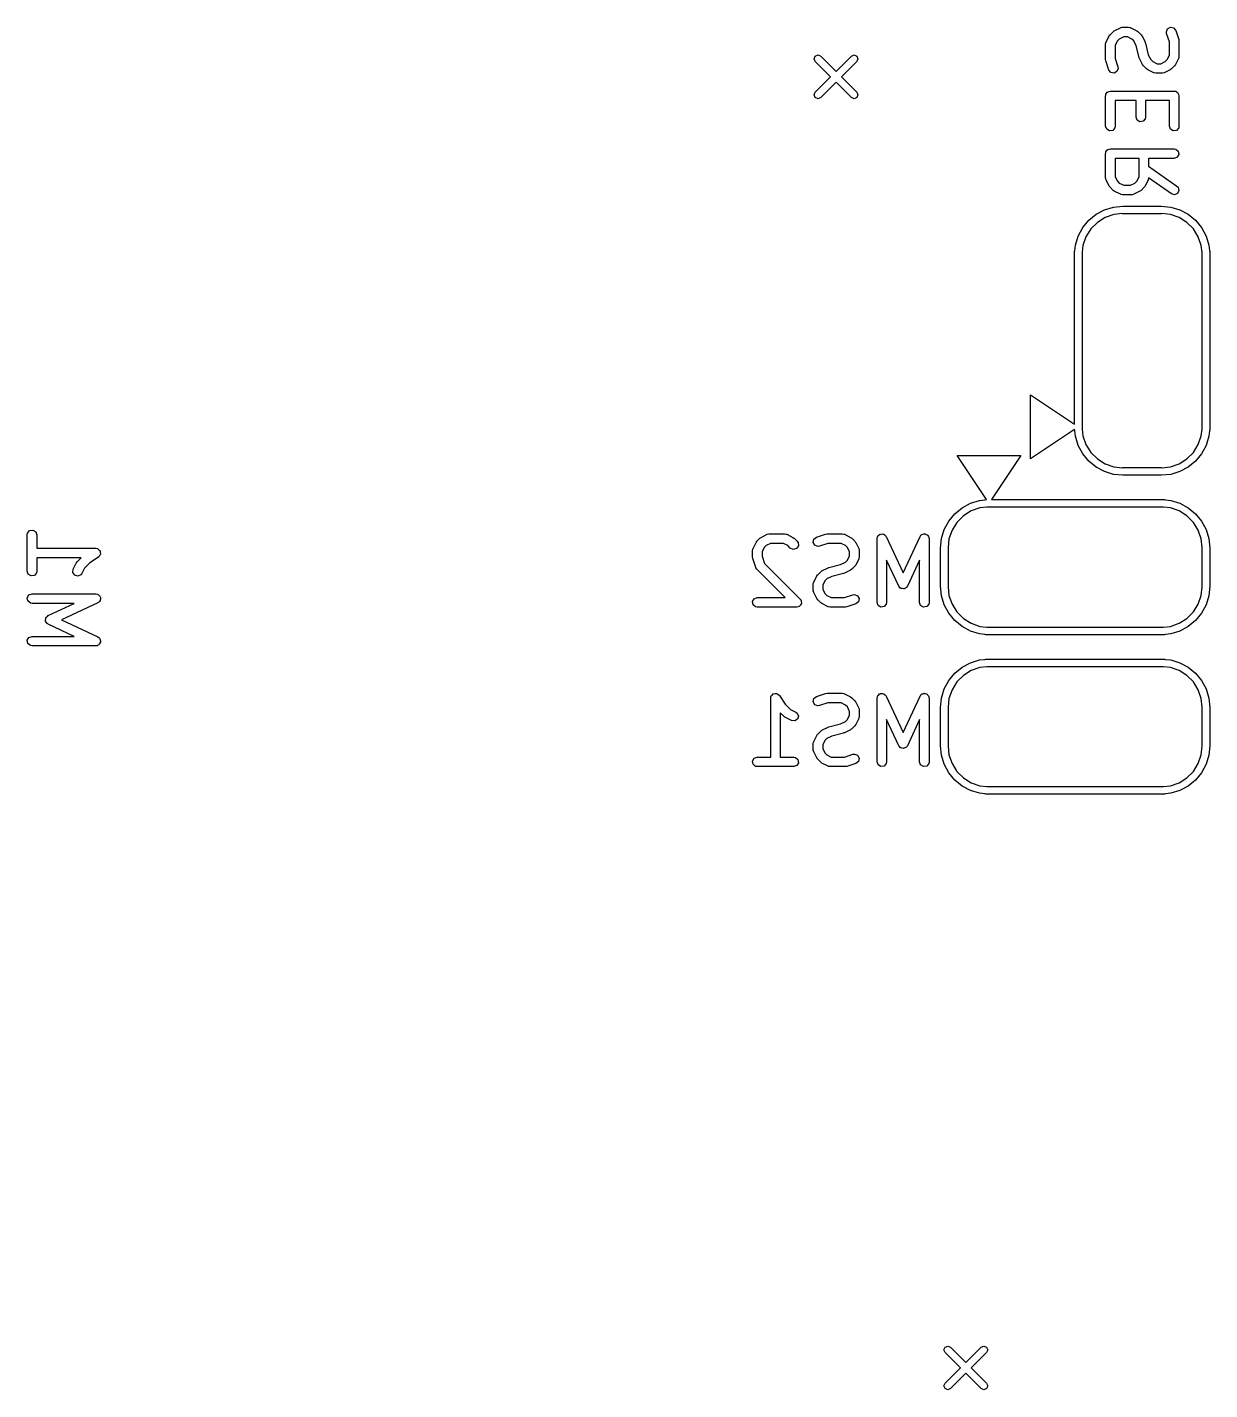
# Model space of a CAD drawing. Extents: x 100.2 to 143.8, y -105 to -53.7.
# Drawn here: x 100.22 to 118.76, y -75.04 to -53.69 of the extents above; entities that cross this region are included whole.
import ezdxf

# ---------------------------------------------------------------- set-up
doc = ezdxf.new("R2010")
doc.units = 0
doc.layers.add('BLACK', color=7, linetype='CONTINUOUS')

msp = doc.modelspace()

# ---------------------------------------------------------------- linework, layer by layer
at = {"layer": 'BLACK', "linetype": 'CONTINUOUS'}
for p, q in [((117.183, -53.8236), (117.196, -53.8056)), ((117.196, -53.8056), (117.197, -53.8041)), ((117.197, -53.8041), (117.245, -53.7565)), ((117.245, -53.7565), (117.263, -53.7436)), ((117.263, -53.7436), (117.264, -53.7424)), ((117.264, -53.7424), (117.359, -53.6948)), ((117.359, -53.6948), (117.384, -53.6874)), ((117.384, -53.6874), (117.389, -53.6884)), ((117.389, -53.6884), (117.393, -53.6869)), ((117.393, -53.6869), (117.488, -53.6869)), ((117.488, -53.6869), (117.514, -53.6914)), ((117.514, -53.6914), (117.517, -53.6943)), ((117.517, -53.6943), (117.522, -53.6948)), ((117.522, -53.6948), (117.617, -53.7424)), ((117.617, -53.7424), (117.635, -53.7558)), ((117.635, -53.7558), (117.636, -53.7565)), ((117.636, -53.7565), (117.684, -53.8041)), ((117.684, -53.8041), (117.697, -53.8225)), ((118.08, -53.7599), (118.099, -53.7121)), ((118.084, -53.7856), (118.08, -53.7599)), ((118.127, -53.9169), (118.084, -53.7856)), ((118.099, -53.7121), (118.144, -53.6877)), ((118.144, -53.6877), (118.194, -53.698)), ((118.194, -53.698), (118.226, -53.7382)), ((118.226, -53.7382), (118.274, -53.881)), ((117.127, -53.9524), (117.132, -53.9267)), ((117.127, -54.1905), (117.127, -53.9524)), ((117.132, -53.9267), (117.135, -53.9233)), ((117.135, -53.9188), (117.183, -53.8236)), ((117.135, -53.9233), (117.135, -53.9188)), ((117.312, -53.9016), (117.277, -53.9701)), ((117.277, -53.9701), (117.277, -54.1783)), ((117.342, -53.8712), (117.312, -53.9016)), ((117.411, -53.8369), (117.342, -53.8712)), ((117.47, -53.8369), (117.411, -53.8369)), ((117.539, -53.8712), (117.47, -53.8369)), ((117.569, -53.9016), (117.539, -53.8712)), ((117.608, -53.9786), (117.569, -53.9016)), ((117.653, -54.161), (117.608, -53.9786)), ((117.697, -53.8225), (117.698, -53.8236)), ((117.698, -53.8236), (117.746, -53.9188)), ((117.746, -53.9188), (117.749, -53.9312)), ((117.749, -53.9312), (117.751, -53.9342)), ((117.751, -53.9342), (117.797, -54.1167)), ((118.127, -54.1252), (118.127, -53.9169)), ((118.274, -53.881), (118.277, -53.9032)), ((118.277, -53.9032), (118.277, -53.9048)), ((118.277, -53.9048), (118.277, -54.1429)), ((112.559, -54.1811), (112.576, -54.1386)), ((112.576, -54.2235), (112.559, -54.1811)), ((112.576, -54.1386), (112.619, -54.1211)), ((112.817, -54.4639), (112.576, -54.2235)), ((112.619, -54.1211), (112.661, -54.1386)), ((112.661, -54.1386), (112.902, -54.3791)), ((112.902, -54.3791), (113.142, -54.1386)), ((113.227, -54.2235), (112.987, -54.4639)), ((113.142, -54.1386), (113.185, -54.1211)), ((113.185, -54.1211), (113.227, -54.1386)), ((113.227, -54.1386), (113.245, -54.1811)), ((113.245, -54.1811), (113.227, -54.2235)), ((117.128, -54.192), (117.127, -54.1905)), ((117.131, -54.2142), (117.128, -54.192)), ((117.179, -54.3571), (117.131, -54.2142)), ((117.277, -54.1783), (117.321, -54.3096)), ((117.655, -54.164), (117.653, -54.161)), ((117.659, -54.1764), (117.655, -54.164)), ((117.707, -54.2716), (117.659, -54.1764)), ((117.797, -54.1167), (117.835, -54.1937)), ((117.835, -54.1937), (117.866, -54.2241)), ((117.866, -54.2241), (117.934, -54.2583)), ((117.994, -54.2583), (118.063, -54.2241)), ((118.063, -54.2241), (118.093, -54.1937)), ((118.093, -54.1937), (118.127, -54.1252)), ((118.269, -54.1764), (118.222, -54.2716)), ((118.27, -54.1719), (118.269, -54.1764)), ((118.273, -54.1685), (118.27, -54.1719)), ((118.277, -54.1429), (118.273, -54.1685)), ((117.211, -54.3972), (117.179, -54.3571)), ((117.261, -54.4075), (117.211, -54.3972)), ((117.306, -54.3831), (117.261, -54.4075)), ((117.325, -54.3354), (117.306, -54.3831)), ((117.321, -54.3096), (117.325, -54.3354)), ((117.708, -54.2728), (117.707, -54.2716)), ((117.721, -54.2911), (117.708, -54.2728)), ((117.768, -54.3387), (117.721, -54.2911)), ((117.77, -54.3394), (117.768, -54.3387)), ((117.788, -54.3528), (117.77, -54.3394)), ((117.883, -54.4004), (117.788, -54.3528)), ((117.888, -54.4009), (117.883, -54.4004)), ((117.891, -54.4038), (117.888, -54.4009)), ((117.917, -54.4083), (117.891, -54.4038)), ((118.012, -54.4083), (117.917, -54.4083)), ((117.934, -54.2583), (117.994, -54.2583)), ((118.016, -54.4068), (118.012, -54.4083)), ((118.02, -54.4078), (118.016, -54.4068)), ((118.045, -54.4004), (118.02, -54.4078)), ((118.141, -54.3528), (118.045, -54.4004)), ((118.142, -54.3516), (118.141, -54.3528)), ((118.16, -54.3387), (118.142, -54.3516)), ((118.208, -54.2911), (118.16, -54.3387)), ((118.222, -54.2716), (118.208, -54.2896)), ((118.208, -54.2896), (118.208, -54.2911)), ((112.576, -54.7043), (112.817, -54.4639)), ((112.902, -54.5488), (112.661, -54.7892)), ((113.142, -54.7892), (112.902, -54.5488)), ((112.987, -54.4639), (113.227, -54.7043)), ((112.559, -54.7468), (112.576, -54.7043)), ((112.576, -54.7892), (112.559, -54.7468)), ((112.619, -54.8068), (112.576, -54.7892)), ((112.661, -54.7892), (112.619, -54.8068)), ((113.185, -54.8068), (113.142, -54.7892)), ((113.227, -54.7892), (113.185, -54.8068)), ((113.227, -54.7043), (113.245, -54.7468)), ((113.245, -54.7468), (113.227, -54.7892)), ((117.127, -54.7619), (117.129, -54.7522)), ((117.127, -55.2381), (117.127, -54.7619)), ((117.129, -54.7489), (117.13, -54.746)), ((117.129, -54.7522), (117.129, -54.7489)), ((117.13, -54.746), (117.132, -54.7363)), ((117.132, -54.7363), (117.144, -54.7213)), ((117.144, -54.7213), (117.154, -54.7045)), ((117.154, -54.7045), (117.161, -54.7021)), ((117.161, -54.7021), (117.165, -54.697)), ((117.165, -54.697), (117.184, -54.6936)), ((117.184, -54.6936), (117.202, -54.6869)), ((117.202, -54.6869), (118.202, -54.6869)), ((117.604, -54.8369), (117.277, -54.8369)), ((117.277, -54.8369), (117.277, -55.2381)), ((117.604, -55.0952), (117.604, -54.8369)), ((118.127, -54.8369), (117.754, -54.8369)), ((117.754, -54.8369), (117.754, -55.0952)), ((118.127, -55.2381), (118.127, -54.8369)), ((118.202, -54.6869), (118.212, -54.6886)), ((118.212, -54.6886), (118.215, -54.688)), ((118.215, -54.688), (118.218, -54.6897)), ((118.218, -54.6897), (118.228, -54.6914)), ((118.228, -54.6914), (118.243, -54.704)), ((118.243, -54.704), (118.26, -54.7137)), ((118.26, -54.7137), (118.262, -54.7201)), ((118.262, -54.7201), (118.267, -54.7244)), ((118.267, -54.7244), (118.271, -54.7436)), ((118.271, -54.7436), (118.277, -54.7619)), ((118.277, -54.7619), (118.277, -55.2381)), ((117.621, -55.1434), (117.604, -55.0952)), ((117.754, -55.0952), (117.749, -55.1209)), ((117.145, -55.2863), (117.127, -55.2381)), ((117.189, -55.312), (117.145, -55.2863)), ((117.24, -55.303), (117.189, -55.312)), ((117.273, -55.2637), (117.24, -55.303)), ((117.277, -55.2381), (117.273, -55.2637)), ((117.666, -55.1691), (117.621, -55.1434)), ((117.716, -55.1602), (117.666, -55.1691)), ((117.749, -55.1209), (117.716, -55.1602)), ((118.145, -55.2863), (118.127, -55.2381)), ((118.189, -55.312), (118.145, -55.2863)), ((118.24, -55.303), (118.189, -55.312)), ((118.273, -55.2637), (118.24, -55.303)), ((118.277, -55.2381), (118.273, -55.2637)), ((117.127, -55.6667), (117.129, -55.6569)), ((117.127, -56.0476), (117.127, -55.6667)), ((117.129, -55.6536), (117.13, -55.6508)), ((117.129, -55.6569), (117.129, -55.6536)), ((117.13, -55.6508), (117.132, -55.641)), ((117.132, -55.641), (117.144, -55.6261)), ((117.144, -55.6261), (117.154, -55.6092)), ((117.154, -55.6092), (117.161, -55.6069)), ((117.161, -55.6069), (117.165, -55.6017)), ((117.165, -55.6017), (117.184, -55.5983)), ((117.184, -55.5983), (117.202, -55.5917)), ((117.202, -55.5917), (118.202, -55.5917)), ((117.277, -55.7417), (117.277, -56.0299)), ((117.651, -55.7417), (117.277, -55.7417)), ((117.651, -56.0299), (117.651, -55.7417)), ((118.202, -55.7417), (117.801, -55.7417)), ((117.801, -55.7417), (117.801, -55.8657)), ((118.202, -55.5917), (118.228, -55.5962)), ((118.251, -55.7241), (118.202, -55.7417)), ((118.228, -55.5962), (118.267, -55.6292)), ((118.276, -55.6797), (118.251, -55.7241)), ((118.267, -55.6292), (118.276, -55.6797)), ((117.801, -55.8657), (118.245, -56.1767)), ((117.129, -56.0518), (117.127, -56.0476)), ((117.128, -56.0562), (117.129, -56.0518)), ((117.135, -56.0812), (117.128, -56.0562)), ((117.183, -56.1764), (117.135, -56.0812)), ((117.277, -56.0299), (117.312, -56.0984)), ((117.312, -56.0984), (117.342, -56.1288)), ((117.342, -56.1288), (117.411, -56.1631)), ((117.411, -56.1631), (117.518, -56.1631)), ((117.518, -56.1631), (117.587, -56.1288)), ((117.587, -56.1288), (117.617, -56.0984)), ((117.617, -56.0984), (117.651, -56.0299)), ((117.793, -56.0812), (117.746, -56.1764)), ((117.794, -56.0767), (117.793, -56.0812)), ((117.797, -56.0733), (117.794, -56.0767)), ((117.801, -56.0487), (117.797, -56.0733)), ((118.159, -56.2995), (117.801, -56.0487)), ((117.184, -56.1775), (117.183, -56.1764)), ((117.197, -56.1959), (117.184, -56.1775)), ((117.245, -56.2435), (117.197, -56.1959)), ((117.246, -56.2442), (117.245, -56.2435)), ((117.264, -56.2576), (117.246, -56.2442)), ((117.359, -56.3052), (117.264, -56.2576)), ((117.364, -56.3057), (117.359, -56.3052)), ((117.367, -56.3086), (117.364, -56.3057)), ((117.393, -56.3131), (117.367, -56.3086)), ((117.536, -56.3131), (117.393, -56.3131)), ((117.54, -56.3116), (117.536, -56.3131)), ((117.544, -56.3126), (117.54, -56.3116)), ((117.569, -56.3052), (117.544, -56.3126)), ((117.664, -56.2576), (117.569, -56.3052)), ((117.666, -56.2564), (117.664, -56.2576)), ((117.684, -56.2435), (117.666, -56.2564)), ((117.732, -56.1959), (117.684, -56.2435)), ((117.746, -56.1764), (117.732, -56.1944)), ((117.732, -56.1944), (117.732, -56.1959)), ((118.209, -56.3128), (118.159, -56.2995)), ((118.255, -56.2911), (118.209, -56.3128)), ((118.245, -56.1767), (118.264, -56.1951)), ((118.277, -56.2446), (118.255, -56.2911)), ((118.264, -56.1951), (118.277, -56.2446)), ((116.978, -56.6181), (117.109, -56.5479)), ((117.109, -56.5479), (117.252, -56.5046)), ((117.252, -56.5046), (117.4, -56.49)), ((117.4, -56.49), (118, -56.49)), ((118, -56.49), (118.148, -56.5046)), ((118.148, -56.5046), (118.291, -56.5479)), ((118.291, -56.5479), (118.422, -56.6181)), ((116.768, -56.8278), (116.863, -56.7126)), ((116.863, -56.7126), (116.978, -56.6181)), ((116.998, -56.7465), (116.896, -56.8484)), ((117.121, -56.6697), (116.998, -56.7465)), ((117.257, -56.6221), (117.121, -56.6697)), ((117.392, -56.6068), (117.257, -56.6221)), ((117.4, -56.61), (117.392, -56.6068)), ((118, -56.61), (117.4, -56.61)), ((118.008, -56.6068), (118, -56.61)), ((118.143, -56.6221), (118.008, -56.6068)), ((118.279, -56.6697), (118.143, -56.6221)), ((118.402, -56.7465), (118.279, -56.6697)), ((118.504, -56.8484), (118.402, -56.7465)), ((118.422, -56.6181), (118.537, -56.7126)), ((118.537, -56.7126), (118.632, -56.8278)), ((116.655, -57.1017), (116.698, -56.9592)), ((116.698, -56.9592), (116.768, -56.8278)), ((116.82, -56.9706), (116.772, -57.1067)), ((116.896, -56.8484), (116.82, -56.9706)), ((118.58, -56.9706), (118.504, -56.8484)), ((118.628, -57.1067), (118.58, -56.9706)), ((118.632, -56.8278), (118.702, -56.9592)), ((118.702, -56.9592), (118.745, -57.1017)), ((116.64, -57.2), (116.646, -57.1844)), ((116.64, -59.91), (116.64, -57.2)), ((116.646, -57.1844), (116.655, -57.1017)), ((116.772, -57.1067), (116.76, -57.2141)), ((116.76, -57.2141), (116.76, -59.9859)), ((118.64, -57.2141), (118.628, -57.1067)), ((118.64, -59.9859), (118.64, -57.2141)), ((118.745, -57.1017), (118.754, -57.1844)), ((118.754, -57.1844), (118.76, -57.2)), ((118.76, -57.2), (118.76, -60)), ((115.95, -60.45), (115.95, -59.45)), ((115.95, -59.45), (116.64, -59.91)), ((116.64, -59.99), (115.95, -60.45)), ((116.64, -60), (116.64, -59.99)), ((116.646, -60.0156), (116.64, -60)), ((116.76, -59.9859), (116.772, -60.0933)), ((118.628, -60.0933), (118.64, -59.9859)), ((118.76, -60), (118.754, -60.0156)), ((116.655, -60.0983), (116.646, -60.0156)), ((116.698, -60.2408), (116.655, -60.0983)), ((116.772, -60.0933), (116.82, -60.2294)), ((118.58, -60.2294), (118.628, -60.0933)), ((118.745, -60.0983), (118.702, -60.2408)), ((118.754, -60.0156), (118.745, -60.0983)), ((115.26, -61.09), (114.8, -60.4)), ((114.8, -60.4), (115.8, -60.4)), ((115.8, -60.4), (115.34, -61.09)), ((116.768, -60.3722), (116.698, -60.2408)), ((116.863, -60.4874), (116.768, -60.3722)), ((116.82, -60.2294), (116.896, -60.3516)), ((116.896, -60.3516), (116.998, -60.4535)), ((118.402, -60.4535), (118.504, -60.3516)), ((118.504, -60.3516), (118.58, -60.2294)), ((118.632, -60.3722), (118.537, -60.4874)), ((118.702, -60.2408), (118.632, -60.3722)), ((116.978, -60.5819), (116.863, -60.4874)), ((117.109, -60.6521), (116.978, -60.5819)), ((116.998, -60.4535), (117.121, -60.5303)), ((117.252, -60.6954), (117.109, -60.6521)), ((117.121, -60.5303), (117.257, -60.5779)), ((117.257, -60.5779), (117.392, -60.5932)), ((117.392, -60.5932), (117.4, -60.59)), ((117.4, -60.59), (118, -60.59)), ((118, -60.59), (118.008, -60.5932)), ((118.008, -60.5932), (118.143, -60.5779)), ((118.143, -60.5779), (118.279, -60.5303)), ((118.291, -60.6521), (118.148, -60.6954)), ((118.279, -60.5303), (118.402, -60.4535)), ((118.422, -60.5819), (118.291, -60.6521)), ((118.537, -60.4874), (118.422, -60.5819)), ((117.4, -60.71), (117.252, -60.6954)), ((118, -60.71), (117.4, -60.71)), ((118.148, -60.6954), (118, -60.71)), ((114.763, -61.3126), (114.878, -61.2181)), ((114.878, -61.2181), (115.009, -61.1479)), ((115.021, -61.2697), (114.898, -61.3465)), ((115.009, -61.1479), (115.152, -61.1046)), ((115.157, -61.2221), (115.021, -61.2697)), ((115.152, -61.1046), (115.234, -61.0965)), ((115.264, -61.21), (115.157, -61.2221)), ((115.234, -61.0965), (115.25, -61.09)), ((115.25, -61.09), (115.26, -61.09)), ((118.036, -61.21), (115.264, -61.21)), ((115.34, -61.09), (118.05, -61.09)), ((118.143, -61.2221), (118.036, -61.21)), ((118.05, -61.09), (118.066, -61.0965)), ((118.066, -61.0965), (118.148, -61.1046)), ((118.279, -61.2697), (118.143, -61.2221)), ((118.148, -61.1046), (118.291, -61.1479)), ((118.402, -61.3465), (118.279, -61.2697)), ((118.291, -61.1479), (118.422, -61.2181)), ((118.422, -61.2181), (118.537, -61.3126)), ((114.598, -61.5592), (114.668, -61.4278)), ((114.668, -61.4278), (114.763, -61.3126)), ((114.796, -61.4484), (114.72, -61.5706)), ((114.898, -61.3465), (114.796, -61.4484)), ((118.504, -61.4484), (118.402, -61.3465)), ((118.58, -61.5706), (118.504, -61.4484)), ((118.537, -61.3126), (118.632, -61.4278)), ((118.632, -61.4278), (118.702, -61.5592)), ((100.223, -61.6429), (100.227, -61.6172)), ((100.223, -62.2143), (100.223, -61.6429)), ((100.227, -61.6172), (100.26, -61.5779)), ((100.26, -61.5779), (100.311, -61.569)), ((100.311, -61.569), (100.355, -61.5946)), ((100.355, -61.5946), (100.373, -61.6429)), ((100.373, -61.6429), (100.373, -61.8536)), ((111.661, -61.7446), (111.709, -61.697)), ((111.709, -61.697), (111.727, -61.6841)), ((111.727, -61.6841), (111.728, -61.6829)), ((111.728, -61.6829), (111.824, -61.6353)), ((111.824, -61.6353), (111.849, -61.6279)), ((111.849, -61.6279), (111.853, -61.6289)), ((111.853, -61.6289), (111.857, -61.6274)), ((111.857, -61.6274), (112.095, -61.6274)), ((112.095, -61.6274), (112.121, -61.6319)), ((112.121, -61.6319), (112.124, -61.6348)), ((112.124, -61.6348), (112.129, -61.6353)), ((112.129, -61.6353), (112.224, -61.6829)), ((112.224, -61.6829), (112.242, -61.6963)), ((112.242, -61.6963), (112.244, -61.697)), ((112.244, -61.697), (112.291, -61.7446)), ((112.545, -61.761), (112.555, -61.7107)), ((112.555, -61.7107), (112.595, -61.6788)), ((112.595, -61.6788), (112.738, -61.6312)), ((112.738, -61.6312), (112.76, -61.6279)), ((112.76, -61.6279), (112.762, -61.6274)), ((112.762, -61.6274), (113, -61.6274)), ((113, -61.6274), (113.026, -61.6319)), ((113.026, -61.6319), (113.029, -61.6348)), ((113.029, -61.6348), (113.034, -61.6353)), ((113.034, -61.6353), (113.129, -61.6829)), ((113.129, -61.6829), (113.147, -61.6963)), ((113.147, -61.6963), (113.148, -61.697)), ((113.148, -61.697), (113.196, -61.7446)), ((113.544, -61.7024), (113.549, -61.6767)), ((113.544, -62.7024), (113.544, -61.7024)), ((113.549, -61.6767), (113.555, -61.6691)), ((113.555, -61.6691), (113.558, -61.6594)), ((113.558, -61.6594), (113.571, -61.65)), ((113.571, -61.65), (113.582, -61.6374)), ((113.582, -61.6374), (113.591, -61.6357)), ((113.591, -61.6357), (113.6, -61.6299)), ((113.6, -61.6299), (113.616, -61.6314)), ((113.616, -61.6314), (113.632, -61.6285)), ((113.632, -61.6285), (113.641, -61.6335)), ((113.641, -61.6335), (113.651, -61.6344)), ((113.651, -61.6344), (113.662, -61.646)), ((113.662, -61.646), (113.677, -61.6542)), ((113.677, -61.6542), (113.68, -61.6636)), ((113.68, -61.6636), (113.687, -61.6707)), ((113.687, -61.6707), (113.952, -62.2393)), ((113.952, -62.2393), (114.218, -61.6707)), ((114.218, -61.6707), (114.233, -61.6493)), ((114.233, -61.6493), (114.242, -61.6451)), ((114.242, -61.6451), (114.248, -61.6374)), ((114.248, -61.6374), (114.264, -61.6346)), ((114.264, -61.6346), (114.279, -61.6277)), ((114.279, -61.6277), (114.289, -61.6303)), ((114.289, -61.6303), (114.299, -61.6285)), ((114.299, -61.6285), (114.313, -61.6367)), ((114.313, -61.6367), (114.329, -61.641)), ((114.329, -61.641), (114.334, -61.6492)), ((114.334, -61.6492), (114.343, -61.6542)), ((114.343, -61.6542), (114.349, -61.6696)), ((114.349, -61.6696), (114.358, -61.683)), ((114.358, -61.683), (114.357, -61.693)), ((114.357, -61.693), (114.361, -61.7024)), ((114.361, -61.7024), (114.361, -62.7024)), ((114.54, -61.85), (114.555, -61.7017)), ((114.555, -61.7017), (114.598, -61.5592)), ((114.672, -61.7067), (114.657, -61.8423)), ((114.72, -61.5706), (114.672, -61.7067)), ((118.628, -61.7067), (118.58, -61.5706)), ((118.643, -61.8423), (118.628, -61.7067)), ((118.702, -61.5592), (118.745, -61.7017)), ((118.745, -61.7017), (118.76, -61.85)), ((100.373, -61.8536), (101.298, -61.8536)), ((101.298, -61.8536), (101.323, -61.8581)), ((101.323, -61.8581), (101.327, -61.8609)), ((101.327, -61.8609), (101.331, -61.8613)), ((101.331, -61.8613), (101.346, -61.8771)), ((101.346, -61.8771), (101.363, -61.8911)), ((101.363, -61.8911), (101.363, -61.8953)), ((101.363, -61.8953), (101.366, -61.8984)), ((101.366, -61.8984), (101.368, -61.9202)), ((101.368, -61.9202), (101.371, -61.9416)), ((111.592, -61.8929), (111.596, -61.8672)), ((111.592, -61.9881), (111.592, -61.8929)), ((111.596, -61.8672), (111.599, -61.8638)), ((111.599, -61.8638), (111.6, -61.8593)), ((111.6, -61.8593), (111.647, -61.7641)), ((111.647, -61.7641), (111.661, -61.7461)), ((111.661, -61.7461), (111.661, -61.7446)), ((111.776, -61.842), (111.742, -61.9106)), ((111.742, -61.9106), (111.742, -61.9759)), ((111.806, -61.8116), (111.776, -61.842)), ((111.875, -61.7774), (111.806, -61.8116)), ((112.078, -61.7774), (111.875, -61.7774)), ((112.146, -61.8116), (112.078, -61.7774)), ((112.185, -61.8507), (112.146, -61.8116)), ((112.232, -61.8723), (112.185, -61.8507)), ((112.281, -61.8591), (112.232, -61.8723)), ((112.311, -61.817), (112.281, -61.8591)), ((112.291, -61.7446), (112.306, -61.7659)), ((112.306, -61.7659), (112.311, -61.817)), ((112.569, -61.8061), (112.545, -61.761)), ((112.617, -61.825), (112.569, -61.8061)), ((112.643, -61.8212), (112.617, -61.825)), ((112.774, -61.7774), (112.643, -61.8212)), ((112.982, -61.7774), (112.774, -61.7774)), ((113.051, -61.8116), (112.982, -61.7774)), ((113.081, -61.842), (113.051, -61.8116)), ((113.115, -61.9106), (113.081, -61.842)), ((113.115, -61.9704), (113.115, -61.9106)), ((113.196, -61.7446), (113.209, -61.763)), ((113.209, -61.763), (113.21, -61.7641)), ((113.21, -61.7641), (113.258, -61.8593)), ((113.258, -61.8593), (113.265, -61.8843)), ((113.265, -61.8843), (113.264, -61.8886)), ((113.264, -61.8886), (113.265, -61.8929)), ((113.265, -61.8929), (113.265, -61.9881)), ((114.54, -62.45), (114.54, -61.85)), ((114.657, -61.8423), (114.66, -61.85)), ((114.66, -61.85), (114.66, -62.45)), ((118.64, -61.85), (118.643, -61.8423)), ((118.64, -62.45), (118.64, -61.85)), ((118.76, -61.85), (118.76, -62.45)), ((101.069, -62.0036), (100.373, -62.0036)), ((100.373, -62.0036), (100.373, -62.2143)), ((100.945, -62.1807), (100.992, -62.0855)), ((100.992, -62.0855), (101.006, -62.0675)), ((101.006, -62.066), (101.069, -62.0036)), ((101.006, -62.0675), (101.006, -62.066)), ((101.203, -62.0821), (101.121, -62.1635)), ((101.339, -61.991), (101.203, -62.0821)), ((101.342, -61.9875), (101.339, -61.991)), ((101.346, -61.986), (101.342, -61.9875)), ((101.357, -61.9672), (101.346, -61.986)), ((101.37, -61.9496), (101.357, -61.9672)), ((101.371, -61.9416), (101.369, -61.9453)), ((101.369, -61.9453), (101.37, -61.9496)), ((111.592, -61.9896), (111.592, -61.9881)), ((111.596, -62.0118), (111.592, -61.9896)), ((111.643, -62.1547), (111.596, -62.0118)), ((111.742, -61.9759), (111.78, -62.0904)), ((111.78, -62.0904), (112.339, -62.6493)), ((112.791, -62.1534), (112.974, -62.1078)), ((112.974, -62.1078), (113.051, -62.0693)), ((113.051, -62.0693), (113.081, -62.0389)), ((113.081, -62.0389), (113.115, -61.9704)), ((113.196, -62.1364), (113.148, -62.184)), ((113.197, -62.1349), (113.196, -62.1364)), ((113.21, -62.1169), (113.197, -62.1349)), ((113.258, -62.0216), (113.21, -62.1169)), ((113.261, -62.0137), (113.258, -62.0172)), ((113.258, -62.0172), (113.258, -62.0216)), ((113.265, -61.9881), (113.261, -62.0137)), ((113.884, -62.4484), (113.694, -62.0404)), ((113.694, -62.0404), (113.694, -62.7024)), ((114.211, -62.0404), (114.02, -62.4484)), ((114.211, -62.7024), (114.211, -62.0404)), ((100.24, -62.2625), (100.223, -62.2143)), ((100.285, -62.2881), (100.24, -62.2625)), ((100.335, -62.2792), (100.285, -62.2881)), ((100.368, -62.2399), (100.335, -62.2792)), ((100.373, -62.2143), (100.368, -62.2399)), ((100.939, -62.2317), (100.945, -62.1807)), ((100.967, -62.2745), (100.939, -62.2317)), ((101.016, -62.2892), (100.967, -62.2745)), ((101.063, -62.2687), (101.016, -62.2892)), ((101.079, -62.2478), (101.063, -62.2687)), ((101.121, -62.1635), (101.079, -62.2478)), ((111.646, -62.1582), (111.643, -62.1547)), ((111.646, -62.1626), (111.646, -62.1582)), ((111.661, -62.184), (111.646, -62.1626)), ((112.105, -62.6274), (111.661, -62.184)), ((112.552, -62.3831), (112.6, -62.2879)), ((112.6, -62.2879), (112.613, -62.2699)), ((112.613, -62.2699), (112.614, -62.2684)), ((112.614, -62.2684), (112.661, -62.2208)), ((112.661, -62.2208), (112.68, -62.2079)), ((112.68, -62.2079), (112.681, -62.2067)), ((112.681, -62.2067), (112.776, -62.1591)), ((112.759, -62.3354), (112.728, -62.3659)), ((112.836, -62.297), (112.759, -62.3354)), ((112.776, -62.1591), (112.788, -62.1554)), ((112.788, -62.1554), (112.791, -62.1534)), ((113.018, -62.2513), (112.836, -62.297)), ((113.021, -62.2493), (113.018, -62.2513)), ((113.034, -62.2457), (113.021, -62.2493)), ((113.129, -62.198), (113.034, -62.2457)), ((113.13, -62.1968), (113.129, -62.198)), ((113.148, -62.184), (113.13, -62.1968)), ((100.249, -62.5854), (100.298, -62.5679)), ((100.298, -62.5679), (101.298, -62.5679)), ((101.298, -62.5679), (101.323, -62.5724)), ((101.323, -62.5724), (101.331, -62.5788)), ((112.544, -62.4167), (112.549, -62.391)), ((112.544, -62.5119), (112.544, -62.4167)), ((112.546, -62.5161), (112.544, -62.5119)), ((112.545, -62.5205), (112.546, -62.5161)), ((112.552, -62.5454), (112.545, -62.5205)), ((112.549, -62.391), (112.551, -62.3876)), ((112.551, -62.3876), (112.552, -62.3831)), ((112.6, -62.6407), (112.552, -62.5454)), ((112.728, -62.3659), (112.694, -62.4344)), ((112.694, -62.4344), (112.694, -62.4942)), ((112.694, -62.4942), (112.728, -62.5627)), ((112.728, -62.5627), (112.759, -62.5931)), ((113.898, -62.4621), (113.884, -62.4484)), ((113.909, -62.4781), (113.898, -62.4621)), ((113.916, -62.4798), (113.909, -62.4781)), ((113.921, -62.4846), (113.916, -62.4798)), ((113.94, -62.4863), (113.921, -62.4846)), ((113.959, -62.4914), (113.94, -62.4863)), ((113.965, -62.4885), (113.959, -62.4914)), ((113.972, -62.4891), (113.965, -62.4885)), ((113.988, -62.4779), (113.972, -62.4891)), ((114.005, -62.4697), (113.988, -62.4779)), ((114.011, -62.4616), (114.005, -62.4697)), ((114.014, -62.4597), (114.011, -62.4616)), ((114.015, -62.4565), (114.014, -62.4597)), ((114.02, -62.4484), (114.015, -62.4565)), ((114.555, -62.5983), (114.54, -62.45)), ((114.66, -62.45), (114.657, -62.4577)), ((114.657, -62.4577), (114.672, -62.5933)), ((118.628, -62.5933), (118.643, -62.4577)), ((118.643, -62.4577), (118.64, -62.45)), ((118.76, -62.45), (118.745, -62.5983)), ((100.224, -62.6298), (100.249, -62.5854)), ((100.233, -62.6804), (100.224, -62.6298)), ((100.272, -62.7133), (100.233, -62.6804)), ((100.298, -62.7179), (100.272, -62.7133)), ((100.96, -62.7179), (100.298, -62.7179)), ((100.552, -62.9082), (100.96, -62.7179)), ((101.329, -62.7108), (100.761, -62.9762)), ((101.336, -62.7037), (101.329, -62.7108)), ((101.331, -62.5788), (101.341, -62.5814)), ((101.346, -62.7003), (101.336, -62.7037)), ((101.341, -62.5814), (101.35, -62.5948)), ((101.354, -62.6861), (101.346, -62.7003)), ((101.35, -62.5948), (101.363, -62.6054)), ((101.366, -62.6745), (101.354, -62.6861)), ((101.363, -62.6054), (101.364, -62.6152)), ((101.364, -62.6152), (101.37, -62.6234)), ((101.371, -62.6559), (101.366, -62.6646)), ((101.366, -62.6646), (101.366, -62.6745)), ((101.37, -62.6234), (101.369, -62.6397)), ((101.369, -62.6397), (101.371, -62.6559)), ((111.593, -62.6894), (111.618, -62.6449)), ((111.602, -62.7399), (111.593, -62.6894)), ((111.641, -62.7729), (111.602, -62.7399)), ((111.618, -62.6449), (111.667, -62.6274)), ((111.667, -62.7774), (111.641, -62.7729)), ((111.667, -62.6274), (112.105, -62.6274)), ((112.286, -62.7774), (111.667, -62.7774)), ((112.307, -62.7697), (112.286, -62.7774)), ((112.329, -62.7638), (112.307, -62.7697)), ((112.331, -62.761), (112.329, -62.7638)), ((112.334, -62.7598), (112.331, -62.761)), ((112.345, -62.7403), (112.334, -62.7598)), ((112.339, -62.6493), (112.348, -62.6628)), ((112.358, -62.7218), (112.345, -62.7403)), ((112.348, -62.6628), (112.351, -62.6649)), ((112.351, -62.6649), (112.351, -62.6669)), ((112.351, -62.6669), (112.354, -62.6707)), ((112.354, -62.6707), (112.356, -62.6932)), ((112.356, -62.6932), (112.36, -62.7154)), ((112.36, -62.7154), (112.358, -62.7184)), ((112.358, -62.7184), (112.358, -62.7218)), ((112.601, -62.6418), (112.6, -62.6407)), ((112.614, -62.6602), (112.601, -62.6418)), ((112.661, -62.7078), (112.614, -62.6602)), ((112.663, -62.7085), (112.661, -62.7078)), ((112.681, -62.7218), (112.663, -62.7085)), ((112.776, -62.7695), (112.681, -62.7218)), ((112.759, -62.5931), (112.827, -62.6274)), ((112.78, -62.77), (112.776, -62.7695)), ((112.784, -62.7729), (112.78, -62.77)), ((112.81, -62.7774), (112.784, -62.7729)), ((113.048, -62.7774), (112.81, -62.7774)), ((112.827, -62.6274), (113.035, -62.6274)), ((113.035, -62.6274), (113.167, -62.5836)), ((113.049, -62.7768), (113.048, -62.7774)), ((113.071, -62.7735), (113.049, -62.7768)), ((113.214, -62.7259), (113.071, -62.7735)), ((113.167, -62.5836), (113.193, -62.5798)), ((113.193, -62.5798), (113.24, -62.5986)), ((113.254, -62.694), (113.214, -62.7259)), ((113.24, -62.5986), (113.265, -62.6438)), ((113.265, -62.6438), (113.254, -62.694)), ((113.562, -62.7506), (113.544, -62.7024)), ((113.606, -62.7762), (113.562, -62.7506)), ((113.657, -62.7673), (113.606, -62.7762)), ((113.69, -62.728), (113.657, -62.7673)), ((113.694, -62.7024), (113.69, -62.728)), ((114.228, -62.7506), (114.211, -62.7024)), ((114.273, -62.7762), (114.228, -62.7506)), ((114.323, -62.7673), (114.273, -62.7762)), ((114.356, -62.728), (114.323, -62.7673)), ((114.361, -62.7024), (114.356, -62.728)), ((114.598, -62.7408), (114.555, -62.5983)), ((114.668, -62.8722), (114.598, -62.7408)), ((114.672, -62.5933), (114.72, -62.7294)), ((114.72, -62.7294), (114.796, -62.8516)), ((118.504, -62.8516), (118.58, -62.7294)), ((118.58, -62.7294), (118.628, -62.5933)), ((118.702, -62.7408), (118.632, -62.8722)), ((118.745, -62.5983), (118.702, -62.7408)), ((100.509, -62.9827), (100.514, -62.9639)), ((100.511, -62.9889), (100.509, -62.9827)), ((100.511, -62.9956), (100.511, -62.9889)), ((100.522, -63.0116), (100.511, -62.9956)), ((100.514, -62.9639), (100.515, -62.9445)), ((100.515, -62.9445), (100.52, -62.9397)), ((100.52, -62.9397), (100.522, -62.9332)), ((100.522, -62.9332), (100.538, -62.922)), ((100.538, -62.922), (100.552, -62.9082)), ((100.761, -62.9762), (101.329, -63.2416)), ((114.763, -62.9874), (114.668, -62.8722)), ((114.878, -63.0819), (114.763, -62.9874)), ((114.796, -62.8516), (114.898, -62.9535)), ((114.898, -62.9535), (115.021, -63.0303)), ((118.279, -63.0303), (118.402, -62.9535)), ((118.402, -62.9535), (118.504, -62.8516)), ((118.537, -62.9874), (118.422, -63.0819)), ((118.632, -62.8722), (118.537, -62.9874)), ((100.53, -63.0292), (100.522, -63.0116)), ((100.538, -63.0349), (100.53, -63.0292)), ((100.54, -63.0376), (100.538, -63.0349)), ((100.544, -63.0385), (100.54, -63.0376)), ((100.552, -63.0442), (100.544, -63.0385)), ((100.96, -63.2345), (100.552, -63.0442)), ((115.009, -63.1521), (114.878, -63.0819)), ((115.152, -63.1954), (115.009, -63.1521)), ((115.021, -63.0303), (115.157, -63.0779)), ((115.234, -63.2035), (115.152, -63.1954)), ((115.157, -63.0779), (115.264, -63.09)), ((115.25, -63.21), (115.234, -63.2035)), ((118.05, -63.21), (115.25, -63.21)), ((115.264, -63.09), (118.036, -63.09)), ((118.036, -63.09), (118.143, -63.0779)), ((118.066, -63.2035), (118.05, -63.21)), ((118.148, -63.1954), (118.066, -63.2035)), ((118.143, -63.0779), (118.279, -63.0303)), ((118.291, -63.1521), (118.148, -63.1954)), ((118.422, -63.0819), (118.291, -63.1521)), ((100.224, -63.2965), (100.249, -63.2521)), ((100.233, -63.347), (100.224, -63.2965)), ((100.272, -63.38), (100.233, -63.347)), ((100.249, -63.2521), (100.298, -63.2345)), ((100.298, -63.3845), (100.272, -63.38)), ((100.298, -63.2345), (100.96, -63.2345)), ((101.298, -63.3845), (100.298, -63.3845)), ((101.307, -63.3811), (101.298, -63.3845)), ((101.317, -63.382), (101.307, -63.3811)), ((101.33, -63.3726), (101.317, -63.382)), ((101.329, -63.2416), (101.351, -63.2565)), ((101.346, -63.367), (101.33, -63.3726)), ((101.351, -63.3583), (101.346, -63.367)), ((101.351, -63.2565), (101.355, -63.2656)), ((101.359, -63.3526), (101.351, -63.3583)), ((101.355, -63.2656), (101.363, -63.272)), ((101.363, -63.3367), (101.359, -63.3526)), ((101.363, -63.272), (101.365, -63.2882)), ((101.371, -63.3225), (101.363, -63.3367)), ((101.365, -63.2882), (101.372, -63.303)), ((101.372, -63.303), (101.37, -63.3127)), ((101.37, -63.3127), (101.371, -63.3225)), ((115.009, -63.6479), (115.152, -63.6046)), ((115.152, -63.6046), (115.234, -63.5965)), ((115.234, -63.5965), (115.25, -63.59)), ((115.25, -63.59), (118.05, -63.59)), ((118.05, -63.59), (118.066, -63.5965)), ((118.066, -63.5965), (118.148, -63.6046)), ((118.148, -63.6046), (118.291, -63.6479)), ((114.668, -63.9278), (114.763, -63.8126)), ((114.763, -63.8126), (114.878, -63.7181)), ((114.898, -63.8465), (114.796, -63.9484)), ((114.878, -63.7181), (115.009, -63.6479)), ((115.021, -63.7697), (114.898, -63.8465)), ((115.157, -63.7221), (115.021, -63.7697)), ((115.264, -63.71), (115.157, -63.7221)), ((118.036, -63.71), (115.264, -63.71)), ((118.143, -63.7221), (118.036, -63.71)), ((118.279, -63.7697), (118.143, -63.7221)), ((118.402, -63.8465), (118.279, -63.7697)), ((118.291, -63.6479), (118.422, -63.7181)), ((118.504, -63.9484), (118.402, -63.8465)), ((118.422, -63.7181), (118.537, -63.8126)), ((118.537, -63.8126), (118.632, -63.9278)), ((114.555, -64.2017), (114.598, -64.0592)), ((114.598, -64.0592), (114.668, -63.9278)), ((114.72, -64.0706), (114.672, -64.2067)), ((114.796, -63.9484), (114.72, -64.0706)), ((118.58, -64.0706), (118.504, -63.9484)), ((118.628, -64.2067), (118.58, -64.0706)), ((118.632, -63.9278), (118.702, -64.0592)), ((118.702, -64.0592), (118.745, -64.2017)), ((111.877, -64.2024), (111.882, -64.1767)), ((111.877, -65.1274), (111.877, -64.2024)), ((111.882, -64.1767), (111.885, -64.1734)), ((111.885, -64.1691), (111.901, -64.1541)), ((111.885, -64.1734), (111.885, -64.1691)), ((111.901, -64.1541), (111.915, -64.1374)), ((111.915, -64.1374), (111.919, -64.1367)), ((111.919, -64.1367), (111.922, -64.1337)), ((111.922, -64.1337), (111.944, -64.1323)), ((111.944, -64.1323), (111.965, -64.1285)), ((111.965, -64.1285), (111.969, -64.1307)), ((111.969, -64.1307), (111.973, -64.1304)), ((111.973, -64.1304), (111.991, -64.1433)), ((111.991, -64.1433), (112.01, -64.1542)), ((112.01, -64.1542), (112.011, -64.1582)), ((112.011, -64.1582), (112.015, -64.1608)), ((112.015, -64.1608), (112.106, -64.2975)), ((112.545, -64.261), (112.555, -64.2107)), ((112.569, -64.3061), (112.545, -64.261)), ((112.555, -64.2107), (112.595, -64.1788)), ((112.595, -64.1788), (112.738, -64.1312)), ((112.774, -64.2774), (112.643, -64.3212)), ((112.738, -64.1312), (112.76, -64.1279)), ((112.76, -64.1279), (112.762, -64.1274)), ((112.762, -64.1274), (113, -64.1274)), ((112.982, -64.2774), (112.774, -64.2774)), ((113.051, -64.3116), (112.982, -64.2774)), ((113, -64.1274), (113.026, -64.1319)), ((113.026, -64.1319), (113.029, -64.1348)), ((113.029, -64.1348), (113.034, -64.1353)), ((113.034, -64.1353), (113.129, -64.1829)), ((113.129, -64.1829), (113.147, -64.1963)), ((113.147, -64.1963), (113.148, -64.197)), ((113.148, -64.197), (113.196, -64.2446)), ((113.196, -64.2446), (113.209, -64.263)), ((113.209, -64.263), (113.21, -64.2641)), ((113.21, -64.2641), (113.258, -64.3593)), ((113.544, -64.2024), (113.549, -64.1767)), ((113.544, -65.2024), (113.544, -64.2024)), ((113.549, -64.1767), (113.555, -64.1691)), ((113.555, -64.1691), (113.558, -64.1594)), ((113.558, -64.1594), (113.571, -64.15)), ((113.571, -64.15), (113.582, -64.1374)), ((113.582, -64.1374), (113.591, -64.1357)), ((113.591, -64.1357), (113.6, -64.1299)), ((113.6, -64.1299), (113.616, -64.1314)), ((113.616, -64.1314), (113.632, -64.1285)), ((113.632, -64.1285), (113.641, -64.1335)), ((113.641, -64.1335), (113.651, -64.1344)), ((113.651, -64.1344), (113.662, -64.146)), ((113.662, -64.146), (113.677, -64.1542)), ((113.677, -64.1542), (113.68, -64.1636)), ((113.68, -64.1636), (113.687, -64.1707)), ((113.687, -64.1707), (113.952, -64.7393)), ((113.952, -64.7393), (114.218, -64.1707)), ((114.218, -64.1707), (114.233, -64.1493)), ((114.233, -64.1493), (114.242, -64.1451)), ((114.242, -64.1451), (114.248, -64.1374)), ((114.248, -64.1374), (114.264, -64.1346)), ((114.264, -64.1346), (114.279, -64.1277)), ((114.279, -64.1277), (114.289, -64.1303)), ((114.289, -64.1303), (114.299, -64.1285)), ((114.299, -64.1285), (114.313, -64.1367)), ((114.313, -64.1367), (114.329, -64.141)), ((114.329, -64.141), (114.334, -64.1492)), ((114.334, -64.1492), (114.343, -64.1542)), ((114.343, -64.1542), (114.349, -64.1696)), ((114.349, -64.1696), (114.358, -64.183)), ((114.358, -64.183), (114.357, -64.193)), ((114.357, -64.193), (114.361, -64.2024)), ((114.361, -64.2024), (114.361, -65.2024)), ((114.54, -64.35), (114.555, -64.2017)), ((114.672, -64.2067), (114.657, -64.3423)), ((118.643, -64.3423), (118.628, -64.2067)), ((118.745, -64.2017), (118.76, -64.35)), ((112.09, -64.4935), (112.027, -64.4311)), ((112.027, -64.4311), (112.027, -65.1274)), ((112.091, -64.4942), (112.09, -64.4935)), ((112.109, -64.5076), (112.091, -64.4942)), ((112.106, -64.2975), (112.187, -64.3788)), ((112.187, -64.3788), (112.272, -64.421)), ((112.272, -64.421), (112.293, -64.4365)), ((112.293, -64.4365), (112.313, -64.4836)), ((112.313, -64.4836), (112.298, -64.5328)), ((112.617, -64.325), (112.569, -64.3061)), ((112.643, -64.3212), (112.617, -64.325)), ((113.081, -64.342), (113.051, -64.3116)), ((113.115, -64.4106), (113.081, -64.342)), ((113.081, -64.5389), (113.115, -64.4704)), ((113.115, -64.4704), (113.115, -64.4106)), ((113.258, -64.3593), (113.265, -64.3843)), ((113.265, -64.4881), (113.261, -64.5137)), ((113.265, -64.3843), (113.264, -64.3886)), ((113.264, -64.3886), (113.265, -64.3929)), ((113.265, -64.3929), (113.265, -64.4881)), ((114.54, -64.95), (114.54, -64.35)), ((114.657, -64.3423), (114.66, -64.35)), ((114.66, -64.35), (114.66, -64.95)), ((118.64, -64.35), (118.643, -64.3423)), ((118.64, -64.95), (118.64, -64.35)), ((118.76, -64.35), (118.76, -64.95)), ((112.205, -64.5552), (112.109, -64.5076)), ((112.256, -64.561), (112.205, -64.5552)), ((112.298, -64.5328), (112.256, -64.561)), ((112.661, -64.7208), (112.68, -64.7079)), ((112.68, -64.7079), (112.681, -64.7067)), ((112.681, -64.7067), (112.776, -64.6591)), ((112.776, -64.6591), (112.788, -64.6554)), ((112.788, -64.6554), (112.791, -64.6534)), ((112.791, -64.6534), (112.974, -64.6078)), ((112.974, -64.6078), (113.051, -64.5693)), ((113.129, -64.698), (113.034, -64.7457)), ((113.051, -64.5693), (113.081, -64.5389)), ((113.13, -64.6968), (113.129, -64.698)), ((113.148, -64.684), (113.13, -64.6968)), ((113.196, -64.6364), (113.148, -64.684)), ((113.197, -64.6349), (113.196, -64.6364)), ((113.21, -64.6169), (113.197, -64.6349)), ((113.258, -64.5216), (113.21, -64.6169)), ((113.261, -64.5137), (113.258, -64.5172)), ((113.258, -64.5172), (113.258, -64.5216)), ((113.884, -64.9484), (113.694, -64.5404)), ((113.694, -64.5404), (113.694, -65.2024)), ((114.211, -64.5404), (114.02, -64.9484)), ((114.211, -65.2024), (114.211, -64.5404)), ((112.544, -64.9167), (112.549, -64.891)), ((112.544, -65.0119), (112.544, -64.9167)), ((112.549, -64.891), (112.551, -64.8876)), ((112.551, -64.8876), (112.552, -64.8831)), ((112.552, -64.8831), (112.6, -64.7879)), ((112.6, -64.7879), (112.613, -64.7699)), ((112.613, -64.7699), (112.614, -64.7684)), ((112.614, -64.7684), (112.661, -64.7208)), ((112.728, -64.8659), (112.694, -64.9344)), ((112.759, -64.8354), (112.728, -64.8659)), ((112.836, -64.797), (112.759, -64.8354)), ((113.018, -64.7513), (112.836, -64.797)), ((113.021, -64.7493), (113.018, -64.7513)), ((113.034, -64.7457), (113.021, -64.7493)), ((111.618, -65.1449), (111.667, -65.1274)), ((111.667, -65.1274), (111.877, -65.1274)), ((112.027, -65.1274), (112.238, -65.1274)), ((112.238, -65.1274), (112.264, -65.1319)), ((112.264, -65.1319), (112.303, -65.1649)), ((112.546, -65.0161), (112.544, -65.0119)), ((112.545, -65.0205), (112.546, -65.0161)), ((112.552, -65.0454), (112.545, -65.0205)), ((112.6, -65.1407), (112.552, -65.0454)), ((112.694, -64.9344), (112.694, -64.9942)), ((112.694, -64.9942), (112.728, -65.0627)), ((112.728, -65.0627), (112.759, -65.0931)), ((112.759, -65.0931), (112.827, -65.1274)), ((112.827, -65.1274), (113.035, -65.1274)), ((113.035, -65.1274), (113.167, -65.0836)), ((113.167, -65.0836), (113.193, -65.0798)), ((113.193, -65.0798), (113.24, -65.0986)), ((113.24, -65.0986), (113.265, -65.1438)), ((113.898, -64.9621), (113.884, -64.9484)), ((113.909, -64.9781), (113.898, -64.9621)), ((113.916, -64.9798), (113.909, -64.9781)), ((113.921, -64.9846), (113.916, -64.9798)), ((113.94, -64.9863), (113.921, -64.9846)), ((113.959, -64.9914), (113.94, -64.9863)), ((113.965, -64.9885), (113.959, -64.9914)), ((113.972, -64.9891), (113.965, -64.9885)), ((113.988, -64.9779), (113.972, -64.9891)), ((114.005, -64.9697), (113.988, -64.9779)), ((114.011, -64.9616), (114.005, -64.9697)), ((114.014, -64.9597), (114.011, -64.9616)), ((114.015, -64.9565), (114.014, -64.9597)), ((114.02, -64.9484), (114.015, -64.9565)), ((114.555, -65.0983), (114.54, -64.95)), ((114.598, -65.2408), (114.555, -65.0983)), ((114.658, -64.9546), (114.657, -64.9577)), ((114.657, -64.9577), (114.672, -65.0933)), ((114.66, -64.95), (114.658, -64.9546)), ((114.672, -65.0933), (114.72, -65.2294)), ((118.58, -65.2294), (118.628, -65.0933)), ((118.628, -65.0933), (118.643, -64.9577)), ((118.642, -64.9546), (118.64, -64.95)), ((118.643, -64.9577), (118.642, -64.9546)), ((118.745, -65.0983), (118.702, -65.2408)), ((118.76, -64.95), (118.745, -65.0983)), ((111.593, -65.1894), (111.618, -65.1449)), ((111.602, -65.2399), (111.593, -65.1894)), ((111.641, -65.2729), (111.602, -65.2399)), ((111.667, -65.2774), (111.641, -65.2729)), ((112.238, -65.2774), (111.667, -65.2774)), ((112.286, -65.2598), (112.238, -65.2774)), ((112.312, -65.2154), (112.286, -65.2598)), ((112.303, -65.1649), (112.312, -65.2154)), ((112.601, -65.1418), (112.6, -65.1407)), ((112.614, -65.1602), (112.601, -65.1418)), ((112.661, -65.2078), (112.614, -65.1602)), ((112.663, -65.2085), (112.661, -65.2078)), ((112.681, -65.2218), (112.663, -65.2085)), ((112.776, -65.2695), (112.681, -65.2218)), ((112.78, -65.27), (112.776, -65.2695)), ((112.784, -65.2729), (112.78, -65.27)), ((112.81, -65.2774), (112.784, -65.2729)), ((113.048, -65.2774), (112.81, -65.2774)), ((113.049, -65.2768), (113.048, -65.2774)), ((113.071, -65.2735), (113.049, -65.2768)), ((113.214, -65.2259), (113.071, -65.2735)), ((113.254, -65.194), (113.214, -65.2259)), ((113.265, -65.1438), (113.254, -65.194)), ((113.562, -65.2506), (113.544, -65.2024)), ((113.606, -65.2762), (113.562, -65.2506)), ((113.657, -65.2673), (113.606, -65.2762)), ((113.69, -65.228), (113.657, -65.2673)), ((113.694, -65.2024), (113.69, -65.228)), ((114.228, -65.2506), (114.211, -65.2024)), ((114.273, -65.2762), (114.228, -65.2506)), ((114.323, -65.2673), (114.273, -65.2762)), ((114.356, -65.228), (114.323, -65.2673)), ((114.361, -65.2024), (114.356, -65.228)), ((114.668, -65.3722), (114.598, -65.2408)), ((114.72, -65.2294), (114.796, -65.3516)), ((114.796, -65.3516), (114.898, -65.4535)), ((118.402, -65.4535), (118.504, -65.3516)), ((118.504, -65.3516), (118.58, -65.2294)), ((118.702, -65.2408), (118.632, -65.3722)), ((114.763, -65.4874), (114.668, -65.3722)), ((114.878, -65.5819), (114.763, -65.4874)), ((114.898, -65.4535), (115.021, -65.5303)), ((115.021, -65.5303), (115.157, -65.5779)), ((118.143, -65.5779), (118.279, -65.5303)), ((118.279, -65.5303), (118.402, -65.4535)), ((118.537, -65.4874), (118.422, -65.5819)), ((118.632, -65.3722), (118.537, -65.4874)), ((115.009, -65.6521), (114.878, -65.5819)), ((115.152, -65.6954), (115.009, -65.6521)), ((115.234, -65.7035), (115.152, -65.6954)), ((115.157, -65.5779), (115.264, -65.59)), ((115.25, -65.71), (115.234, -65.7035)), ((118.05, -65.71), (115.25, -65.71)), ((115.264, -65.59), (118.036, -65.59)), ((118.036, -65.59), (118.143, -65.5779)), ((118.066, -65.7035), (118.05, -65.71)), ((118.148, -65.6954), (118.066, -65.7035)), ((118.291, -65.6521), (118.148, -65.6954)), ((118.422, -65.5819), (118.291, -65.6521)), ((114.593, -74.4188), (114.611, -74.3764)), ((114.611, -74.4613), (114.593, -74.4188)), ((114.611, -74.3764), (114.653, -74.3588)), ((114.851, -74.7017), (114.611, -74.4613)), ((114.653, -74.3588), (114.696, -74.3764)), ((114.696, -74.3764), (114.936, -74.6168)), ((114.936, -74.6168), (115.177, -74.3764)), ((115.261, -74.4613), (115.021, -74.7017)), ((115.177, -74.3764), (115.219, -74.3588)), ((115.219, -74.3588), (115.261, -74.3764)), ((115.261, -74.3764), (115.279, -74.4188)), ((115.279, -74.4188), (115.261, -74.4613)), ((114.611, -74.9421), (114.851, -74.7017)), ((115.021, -74.7017), (115.261, -74.9421)), ((114.593, -74.9845), (114.611, -74.9421)), ((114.936, -74.7865), (114.696, -75.0269)), ((115.177, -75.0269), (114.936, -74.7865)), ((115.261, -74.9421), (115.279, -74.9845)), ((114.611, -75.0269), (114.593, -74.9845)), ((114.653, -75.0445), (114.611, -75.0269)), ((114.696, -75.0269), (114.653, -75.0445)), ((115.219, -75.0445), (115.177, -75.0269)), ((115.261, -75.0269), (115.219, -75.0445)), ((115.279, -74.9845), (115.261, -75.0269))]:
    msp.add_line(p, q, dxfattribs=at)

doc.saveas('drawing.dxf')
